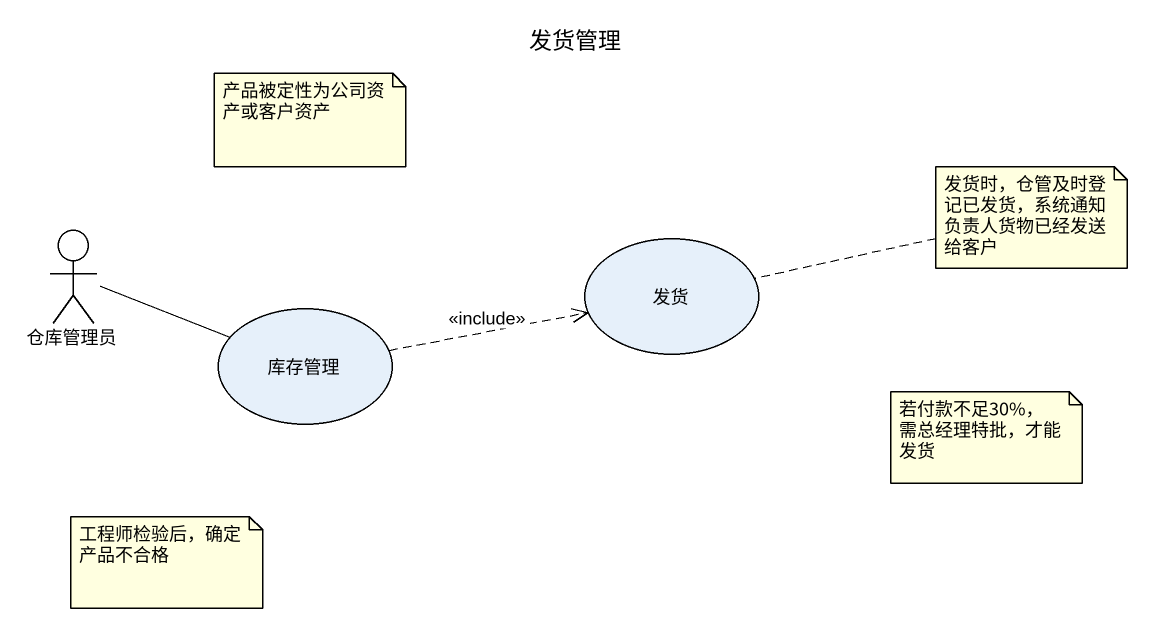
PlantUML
@startuml
title 发货管理
actor 仓库管理员
usecase 发货
usecase 库存管理
仓库管理员 -right- 库存管理
库存管理 .right.> 发货 : <<include>>
note as N1
  产品被定性为公司资产或客户资产
end note
note right of 发货 : 发货时，仓管及时登记已发货，系统通知负责人货物已经发送给客户
note as N3
  若付款不足30%，需总经理特批，才能发货
end note
note as N4
  工程师检验后，确定产品不合格
end note
@enduml
